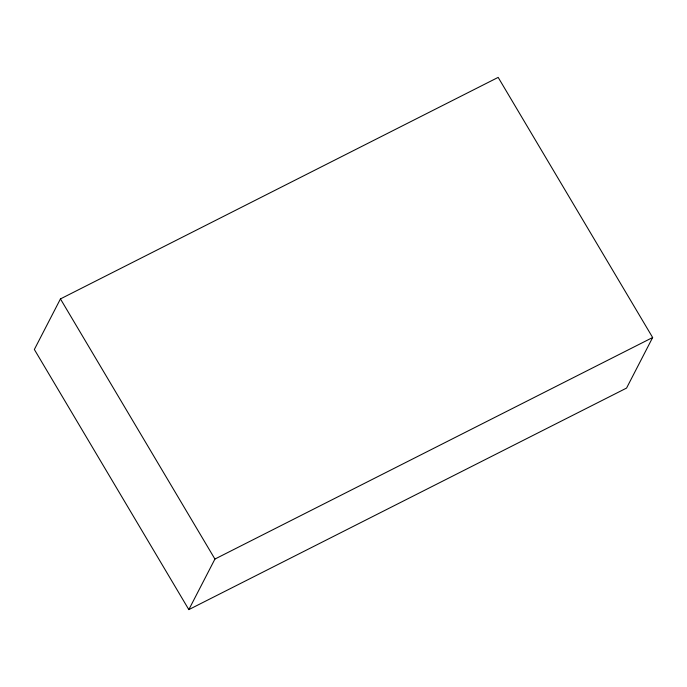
<?xml version="1.0" encoding="UTF-8"?>
<svg xmlns="http://www.w3.org/2000/svg" width="687" height="687" viewBox="0 0 687 687"><rect width="100%" height="100%" fill="white"/><g stroke="black" fill="none" stroke-linecap="round" stroke-linejoin="round"><path stroke-width="1.03" d="M60.447 298.914L34.35 349.477L188.831 609.609L626.553 388.086L652.65 337.523L498.169 77.391L60.447 298.914L214.928 559.055L188.831 609.609M214.928 559.055L652.65 337.523"/></g></svg>
